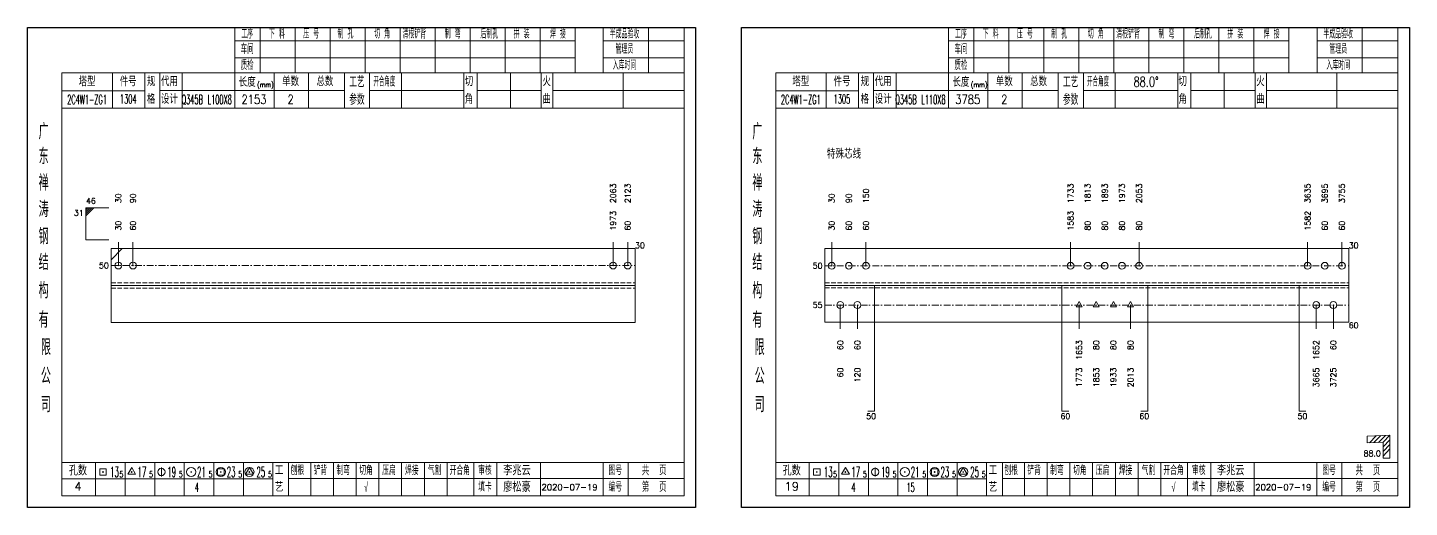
# Model space of a CAD drawing. Extents: x 154981 to 165753, y -86801 to -82885.
# Drawn here: x 158282 to 158887, y -83537 to -83327 of the extents above; entities that cross this region are included whole.
import ezdxf
from ezdxf.enums import TextEntityAlignment as Align

# ---------------------------------------------------------------- set-up
doc = ezdxf.new("R2010")
doc.units = 0
doc.header["$MEASUREMENT"] = 0
doc.linetypes.add('一点画线', pattern=[5.2, 3, -1, 0.2, -1])
doc.linetypes.add('虚线', pattern=[2.75, 2, -0.75])
doc.layers.get('0').update_dxf_attribs({"linetype": 'CONTINUOUS', "lineweight": 25})
for name, color, linetype, lineweight in [('1', 7, 'CONTINUOUS', 25), ('2', 7, 'CONTINUOUS', 25), ('4', 7, 'CONTINUOUS', 25), ('5', 7, 'CONTINUOUS', 25)]:
    doc.layers.add(name, color=color, linetype=linetype, lineweight=lineweight)
doc.styles.get("Standard").update_dxf_attribs({"font": 'simplex.shx', "width": 0.7, "height": 3, "bigfont": 'gbhzfs.shx'})

# ---------------------------------------------------------------- blocks, each defined once
blk = doc.blocks.new('孔21.5')
at = {"layer": '5', "color": 7, "linetype": 'Continuous', "lineweight": 13}
for p, q in [((-0.1, -0.1), (0.1, 0.1)), ((0.1, -0.1), (-0.1, 0.1))]:
    blk.add_line(p, q, dxfattribs=at)
blk.add_circle((0, 0), 1, dxfattribs=at)
blk = doc.blocks.new('孔17.5')
at = {"layer": '5', "color": 7, "linetype": 'Continuous', "lineweight": 13}
for p, q in [((0, 1), (-0.866, -0.5)), ((-0.1, -0.1), (0.1, 0.1)), ((0.1, -0.1), (-0.1, 0.1)), ((0.866, -0.5), (0, 1)), ((-0.866, -0.5), (0.866, -0.5))]:
    blk.add_line(p, q, dxfattribs=at)
blk = doc.blocks.new('CTJGK')
at = {"color": 6, "linetype": 'Continuous'}
for p, q in [((0, 209.97), (292.13, 209.97)), ((0, 0), (0, 209.97)), ((292.13, 209.97), (292.13, 0)), ((292.13, 0), (0, 0))]:
    blk.add_line(p, q, dxfattribs=at)

msp = doc.modelspace()

# ---------------------------------------------------------------- linework, layer by layer
at = {"color": 7, "linetype": 'Continuous', "lineweight": 13}
for p, q in [((158307.87666, -83405.49383), (158317.87666, -83405.49383)), ((158307.87666, -83419.49383), (158307.87666, -83405.49383)), ((158308.75166, -83405.49383), (158307.87666, -83406.36883)), ((158309.62666, -83405.49383), (158307.87666, -83407.24383)), ((158310.50166, -83405.49383), (158307.87666, -83408.11883)), ((158311.37666, -83405.49383), (158307.87666, -83408.99383)), ((158307.87666, -83419.49383), (158317.87666, -83419.49383)), ((158318.87666, -83428.31583), (158323.77215, -83423.29383)), ((158322.06937, -83430.79383), (158322.06937, -83420.49383)), ((158328.45479, -83430.79383), (158328.45479, -83420.49383)), ((158538.42854, -83430.79383), (158538.42854, -83420.49383)), ((158544.81396, -83430.79383), (158544.81396, -83420.49383)), ((158634.00666, -83430.90292), (158634.00666, -83420.49383)), ((158649.00666, -83430.90292), (158649.00666, -83420.49383)), ((158738.45539, -83430.90292), (158738.45539, -83420.49383)), ((158768.45539, -83430.90292), (158768.45539, -83420.49383)), ((158842.13666, -83430.90292), (158842.13666, -83420.49383)), ((158857.13666, -83430.90292), (158857.13666, -83420.49383)), ((158637.75666, -83448.08474), (158637.75666, -83458.49383)), ((158645.25666, -83448.08474), (158645.25666, -83458.49383)), ((158742.20539, -83448.08474), (158742.20539, -83458.49383)), ((158764.70539, -83448.08474), (158764.70539, -83458.49383)), ((158845.88666, -83448.08474), (158845.88666, -83458.49383)), ((158853.38666, -83448.08474), (158853.38666, -83458.49383))]:
    msp.add_line(p, q, dxfattribs=at)
at = {"color": 7, "linetype": 'Continuous', "lineweight": 18}
for p, q in [((158318.87666, -83423.29383), (158318.87666, -83455.69383)), ((158318.87666, -83423.29383), (158548.00666, -83423.29383)), ((158548.00666, -83423.29383), (158548.00666, -83455.69383)), ((158631.00666, -83423.40292), (158631.00666, -83455.58474)), ((158631.00666, -83423.40292), (158860.13666, -83423.40292)), ((158860.13666, -83423.40292), (158860.13666, -83455.58474)), ((158318.87666, -83439.49383), (158548.00666, -83439.49383)), ((158631.00666, -83439.49383), (158860.13666, -83439.49383))]:
    msp.add_line(p, q, dxfattribs=at)
at = {"color": 1, "linetype": '一点画线', "lineweight": 13}
for p, q in [((158318.87666, -83430.79383), (158548.00666, -83430.79383)), ((158631.00666, -83430.90292), (158860.13666, -83430.90292)), ((158631.00666, -83448.08474), (158860.13666, -83448.08474))]:
    msp.add_line(p, q, dxfattribs=at)
at = {"color": 6, "linetype": '虚线', "lineweight": 18}
for p, q in [((158318.87666, -83438.29383), (158548.00666, -83438.29383)), ((158318.87666, -83440.69383), (158548.00666, -83440.69383)), ((158631.00666, -83438.40292), (158860.13666, -83438.40292)), ((158631.00666, -83440.58474), (158860.13666, -83440.58474))]:
    msp.add_line(p, q, dxfattribs=at)
at = {"layer": '1', "color": 7, "linetype": 'Continuous', "lineweight": 18}
for p, q in [((158318.87666, -83455.69383), (158548.00666, -83455.69383)), ((158631.00666, -83455.58474), (158860.13666, -83455.58474))]:
    msp.add_line(p, q, dxfattribs=at)
at = {"layer": '2', "color": 7, "linetype": 'Continuous', "lineweight": 13}
for p, q in [((158652.75666, -83439.49383), (158652.75666, -83494.49383)), ((158734.70539, -83439.49383), (158734.70539, -83494.49383)), ((158772.20539, -83439.49383), (158772.20539, -83494.49383)), ((158838.38666, -83439.49383), (158838.38666, -83494.49383)), ((158652.75666, -83494.49383), (158649.75666, -83494.49383)), ((158734.70539, -83494.49383), (158737.70539, -83494.49383)), ((158772.20539, -83494.49383), (158769.20539, -83494.49383)), ((158838.38666, -83494.49383), (158841.38666, -83494.49383)), ((158878.13666, -83505.05283), (158868.14276, -83505.40183)), ((158868.14276, -83505.40183), (158868.24745, -83508.4)), ((158868.24745, -83508.4), (158875.13666, -83508.15942)), ((158869.14032, -83508.36882), (158872.14032, -83505.26223)), ((158871.1391, -83508.29902), (158874.1391, -83505.19243)), ((158873.13788, -83508.22922), (158876.13788, -83505.12263)), ((158875.13666, -83508.15942), (158878.13666, -83505.05283)), ((158875.13666, -83510.15942), (158878.13666, -83507.05283)), ((158875.13666, -83508.15942), (158875.13666, -83515.05283)), ((158878.13666, -83515.05283), (158878.13666, -83505.05283)), ((158875.13666, -83512.15942), (158878.13666, -83509.05283)), ((158875.13666, -83514.15942), (158878.13666, -83511.05283)), ((158875.13666, -83515.05283), (158878.13666, -83515.05283))]:
    msp.add_line(p, q, dxfattribs=at)
at = {"layer": '4', "color": 1, "linetype": 'Continuous', "lineweight": 18}
for p, q in [((158282.37666, -83326.66733), (158282.37666, -83536.63733)), ((158574.50666, -83326.66733), (158282.37666, -83326.66733)), ((158373.00666, -83326.66733), (158373.00666, -83346.50733)), ((158384.03666, -83326.66733), (158384.03666, -83346.52733)), ((158399.34666, -83326.66733), (158399.34666, -83346.52733)), ((158414.66666, -83326.66733), (158414.66666, -83346.52733)), ((158429.97666, -83326.66733), (158429.97666, -83346.52733)), ((158445.28666, -83326.66733), (158445.28666, -83346.52733)), ((158460.59666, -83326.66733), (158460.59666, -83346.52733)), ((158475.91666, -83326.66733), (158475.91666, -83346.52733)), ((158491.22666, -83326.66733), (158491.22666, -83346.52733)), ((158506.53666, -83326.66733), (158506.53666, -83346.52733)), ((158521.84666, -83326.66733), (158521.84666, -83346.50733)), ((158521.84666, -83326.66733), (158521.84666, -83346.52733)), ((158534.12666, -83326.66733), (158534.12666, -83346.52733)), ((158553.87666, -83326.66733), (158553.87666, -83346.52733)), ((158569.45666, -83326.66733), (158569.45666, -83346.52733)), ((158574.50666, -83356.46733), (158574.50666, -83326.66733)), ((158594.50666, -83326.66733), (158594.50666, -83536.63733)), ((158886.63666, -83326.66733), (158594.50666, -83326.66733)), ((158685.13666, -83326.66733), (158685.13666, -83346.50733)), ((158696.16666, -83326.66733), (158696.16666, -83346.52733)), ((158711.47666, -83326.66733), (158711.47666, -83346.52733)), ((158726.79666, -83326.66733), (158726.79666, -83346.52733)), ((158742.10666, -83326.66733), (158742.10666, -83346.52733)), ((158757.41666, -83326.66733), (158757.41666, -83346.52733)), ((158772.72666, -83326.66733), (158772.72666, -83346.52733)), ((158788.04666, -83326.66733), (158788.04666, -83346.52733)), ((158803.35666, -83326.66733), (158803.35666, -83346.52733)), ((158818.66666, -83326.66733), (158818.66666, -83346.52733)), ((158833.97666, -83326.66733), (158833.97666, -83346.50733)), ((158833.97666, -83326.66733), (158833.97666, -83346.52733)), ((158846.25666, -83326.66733), (158846.25666, -83346.52733)), ((158866.00666, -83326.66733), (158866.00666, -83346.52733)), ((158881.58666, -83326.66733), (158881.58666, -83346.52733)), ((158886.63666, -83356.46733), (158886.63666, -83326.66733)), ((158521.84666, -83332.39733), (158373.00666, -83332.39733)), ((158569.45666, -83332.39733), (158534.12666, -83332.39733)), ((158833.97666, -83332.39733), (158685.13666, -83332.39733)), ((158881.58666, -83332.39733), (158846.25666, -83332.39733)), ((158521.84666, -83339.87733), (158373.00666, -83339.87733)), ((158569.45666, -83339.87733), (158534.12666, -83339.87733)), ((158833.97666, -83339.87733), (158685.13666, -83339.87733)), ((158881.58666, -83339.87733), (158846.25666, -83339.87733)), ((158297.38666, -83346.52733), (158297.38666, -83531.58733)), ((158569.45666, -83346.52733), (158297.38666, -83346.52733)), ((158319.50666, -83346.51733), (158319.50666, -83361.93733)), ((158333.65666, -83361.93733), (158333.65666, -83346.52733)), ((158340.15666, -83361.93733), (158340.15666, -83346.52733)), ((158350.02666, -83346.52733), (158350.02666, -83361.93733)), ((158373.00666, -83346.50733), (158373.00666, -83361.93733)), ((158390.12666, -83346.52733), (158390.12666, -83361.93733)), ((158405.17666, -83346.52733), (158405.17666, -83361.93733)), ((158420.87666, -83346.52733), (158420.87666, -83361.93733)), ((158431.93666, -83346.52733), (158431.93666, -83361.93733)), ((158445.88666, -83346.52733), (158445.88666, -83361.93733)), ((158473.18666, -83346.52733), (158473.18666, -83361.93733)), ((158478.94666, -83346.52733), (158478.94666, -83361.93733)), ((158493.56666, -83346.52733), (158493.56666, -83361.93733)), ((158507.02666, -83346.52733), (158507.02666, -83361.93733)), ((158512.01666, -83346.52733), (158512.01666, -83361.93733)), ((158542.75666, -83346.52733), (158542.75666, -83361.93733)), ((158569.45666, -83531.58733), (158569.45666, -83346.52733)), ((158609.51666, -83346.52733), (158609.51666, -83531.58733)), ((158881.58666, -83346.52733), (158609.51666, -83346.52733)), ((158631.63666, -83346.51733), (158631.63666, -83361.93733)), ((158645.78666, -83361.93733), (158645.78666, -83346.52733)), ((158652.28666, -83361.93733), (158652.28666, -83346.52733)), ((158662.15666, -83346.52733), (158662.15666, -83361.93733)), ((158685.13666, -83346.50733), (158685.13666, -83361.93733)), ((158702.25666, -83346.52733), (158702.25666, -83361.93733)), ((158717.30666, -83346.52733), (158717.30666, -83361.93733)), ((158733.00666, -83346.52733), (158733.00666, -83361.93733)), ((158744.06666, -83346.52733), (158744.06666, -83361.93733)), ((158758.01666, -83346.52733), (158758.01666, -83361.93733)), ((158785.31666, -83346.52733), (158785.31666, -83361.93733)), ((158791.07666, -83346.52733), (158791.07666, -83361.93733)), ((158805.69666, -83346.52733), (158805.69666, -83361.93733)), ((158819.15666, -83346.52733), (158819.15666, -83361.93733)), ((158824.14666, -83346.52733), (158824.14666, -83361.93733)), ((158854.88666, -83346.52733), (158854.88666, -83361.93733)), ((158881.58666, -83531.58733), (158881.58666, -83346.52733)), ((158333.65666, -83354.28733), (158297.38666, -83354.28733)), ((158420.87666, -83354.23733), (158340.15666, -83354.23733)), ((158431.93666, -83354.23733), (158473.18666, -83354.23733)), ((158478.94666, -83354.23733), (158507.02666, -83354.23733)), ((158512.01666, -83354.23733), (158569.63666, -83354.23733)), ((158574.50666, -83536.63733), (158574.50666, -83356.46733)), ((158645.78666, -83354.28733), (158609.51666, -83354.28733)), ((158733.00666, -83354.23733), (158652.28666, -83354.23733)), ((158744.06666, -83354.23733), (158785.31666, -83354.23733)), ((158791.07666, -83354.23733), (158819.15666, -83354.23733)), ((158824.14666, -83354.23733), (158881.76666, -83354.23733)), ((158886.63666, -83536.63733), (158886.63666, -83356.46733)), ((158569.63666, -83361.93733), (158297.38666, -83361.93733)), ((158881.76666, -83361.93733), (158609.51666, -83361.93733)), ((158297.38666, -83517.05733), (158569.45666, -83517.05733)), ((158312.07666, -83517.05733), (158312.07666, -83531.58733)), ((158325.00666, -83531.58733), (158325.00666, -83517.05733)), ((158337.93666, -83517.05733), (158337.93666, -83531.58733)), ((158350.85666, -83531.58733), (158350.85666, -83517.05733)), ((158363.78666, -83517.05733), (158363.78666, -83531.58733)), ((158376.71666, -83531.58733), (158376.71666, -83517.05733)), ((158389.63666, -83531.58733), (158389.63666, -83517.05733)), ((158396.50666, -83531.58733), (158396.50666, -83517.05733)), ((158406.16666, -83531.58733), (158406.16666, -83517.05733)), ((158416.10666, -83531.58733), (158416.10666, -83517.05733)), ((158426.04666, -83531.58733), (158426.04666, -83517.05733)), ((158435.99666, -83531.58733), (158435.99666, -83517.05733)), ((158445.93666, -83531.58733), (158445.93666, -83517.05733)), ((158455.87666, -83531.58733), (158455.87666, -83517.05733)), ((158465.82666, -83531.58733), (158465.82666, -83517.05733)), ((158477.46666, -83531.58733), (158477.46666, -83517.05733)), ((158487.61666, -83531.58733), (158487.61666, -83517.05733)), ((158506.67666, -83531.58733), (158506.67666, -83517.05733)), ((158534.05666, -83531.58733), (158534.05666, -83517.05733)), ((158545.01666, -83531.58733), (158545.01666, -83517.05733)), ((158609.51666, -83517.05733), (158881.58666, -83517.05733)), ((158624.20666, -83517.05733), (158624.20666, -83531.58733)), ((158637.13666, -83531.58733), (158637.13666, -83517.05733)), ((158650.06666, -83517.05733), (158650.06666, -83531.58733)), ((158662.98666, -83531.58733), (158662.98666, -83517.05733)), ((158675.91666, -83517.05733), (158675.91666, -83531.58733)), ((158688.84666, -83531.58733), (158688.84666, -83517.05733)), ((158701.76666, -83531.58733), (158701.76666, -83517.05733)), ((158708.63666, -83531.58733), (158708.63666, -83517.05733)), ((158718.29666, -83531.58733), (158718.29666, -83517.05733)), ((158728.23666, -83531.58733), (158728.23666, -83517.05733)), ((158738.17666, -83531.58733), (158738.17666, -83517.05733)), ((158748.12666, -83531.58733), (158748.12666, -83517.05733)), ((158758.06666, -83531.58733), (158758.06666, -83517.05733)), ((158768.00666, -83531.58733), (158768.00666, -83517.05733)), ((158777.95666, -83531.58733), (158777.95666, -83517.05733)), ((158789.59666, -83531.58733), (158789.59666, -83517.05733)), ((158799.74666, -83531.58733), (158799.74666, -83517.05733)), ((158818.80666, -83531.58733), (158818.80666, -83517.05733)), ((158846.18666, -83531.58733), (158846.18666, -83517.05733)), ((158857.14666, -83531.58733), (158857.14666, -83517.05733)), ((158389.63666, -83524.18733), (158297.38666, -83524.18733)), ((158396.46666, -83524.02733), (158569.45666, -83524.02733)), ((158701.76666, -83524.18733), (158609.51666, -83524.18733)), ((158708.59666, -83524.02733), (158881.58666, -83524.02733)), ((158297.38666, -83531.58733), (158569.45666, -83531.58733)), ((158609.51666, -83531.58733), (158881.58666, -83531.58733)), ((158282.37666, -83536.63733), (158574.50666, -83536.63733)), ((158594.50666, -83536.63733), (158886.63666, -83536.63733))]:
    msp.add_line(p, q, dxfattribs=at)
at = {"layer": '4', "color": 7, "linetype": 'Continuous', "lineweight": 13}
for p, q in [((158313.96266, -83522.55133), (158313.96266, -83519.72333)), ((158313.96266, -83519.72333), (158316.79066, -83519.72333)), ((158316.79066, -83519.72333), (158316.79066, -83522.55133)), ((158327.87666, -83519.13733), (158326.14466, -83522.13733)), ((158329.60866, -83522.13733), (158327.87666, -83519.13733)), ((158340.87666, -83519.13733), (158340.87666, -83523.13733)), ((158365.46266, -83522.55133), (158365.46266, -83519.72333)), ((158365.46266, -83519.72333), (158368.29066, -83519.72333)), ((158368.29066, -83519.72333), (158368.29066, -83522.55133)), ((158379.37666, -83519.13733), (158377.64466, -83522.13733)), ((158381.10866, -83522.13733), (158379.37666, -83519.13733)), ((158626.09266, -83522.55133), (158626.09266, -83519.72333)), ((158626.09266, -83519.72333), (158628.92066, -83519.72333)), ((158628.92066, -83519.72333), (158628.92066, -83522.55133)), ((158640.00666, -83519.13733), (158638.27466, -83522.13733)), ((158641.73866, -83522.13733), (158640.00666, -83519.13733)), ((158653.00666, -83519.13733), (158653.00666, -83523.13733)), ((158677.59266, -83522.55133), (158677.59266, -83519.72333)), ((158677.59266, -83519.72333), (158680.42066, -83519.72333)), ((158680.42066, -83519.72333), (158680.42066, -83522.55133)), ((158691.50666, -83519.13733), (158689.77466, -83522.13733)), ((158693.23866, -83522.13733), (158691.50666, -83519.13733)), ((158316.79066, -83522.55133), (158313.96266, -83522.55133)), ((158315.17666, -83521.33733), (158315.57666, -83520.93733)), ((158315.57666, -83521.33733), (158315.17666, -83520.93733)), ((158326.14466, -83522.13733), (158329.60866, -83522.13733)), ((158327.67666, -83521.33733), (158328.07666, -83520.93733)), ((158328.07666, -83521.33733), (158327.67666, -83520.93733)), ((158353.67666, -83521.33733), (158354.07666, -83520.93733)), ((158354.07666, -83521.33733), (158353.67666, -83520.93733)), ((158368.29066, -83522.55133), (158365.46266, -83522.55133)), ((158366.67666, -83521.33733), (158367.07666, -83520.93733)), ((158367.07666, -83521.33733), (158366.67666, -83520.93733)), ((158377.64466, -83522.13733), (158381.10866, -83522.13733)), ((158379.17666, -83521.33733), (158379.57666, -83520.93733)), ((158379.57666, -83521.33733), (158379.17666, -83520.93733)), ((158628.92066, -83522.55133), (158626.09266, -83522.55133)), ((158627.30666, -83521.33733), (158627.70666, -83520.93733)), ((158627.70666, -83521.33733), (158627.30666, -83520.93733)), ((158638.27466, -83522.13733), (158641.73866, -83522.13733)), ((158639.80666, -83521.33733), (158640.20666, -83520.93733)), ((158640.20666, -83521.33733), (158639.80666, -83520.93733)), ((158665.80666, -83521.33733), (158666.20666, -83520.93733)), ((158666.20666, -83521.33733), (158665.80666, -83520.93733)), ((158680.42066, -83522.55133), (158677.59266, -83522.55133)), ((158678.80666, -83521.33733), (158679.20666, -83520.93733)), ((158679.20666, -83521.33733), (158678.80666, -83520.93733)), ((158689.77466, -83522.13733), (158693.23866, -83522.13733)), ((158691.30666, -83521.33733), (158691.70666, -83520.93733)), ((158691.70666, -83521.33733), (158691.30666, -83520.93733))]:
    msp.add_line(p, q, dxfattribs=at)
for centre, radius in [((158340.87666, -83521.13733), 1.6), ((158353.87666, -83521.13733), 2), ((158366.87666, -83521.13733), 2), ((158379.37666, -83521.13733), 2), ((158653.00666, -83521.13733), 1.6), ((158666.00666, -83521.13733), 2), ((158679.00666, -83521.13733), 2), ((158691.50666, -83521.13733), 2)]:
    msp.add_circle(centre, radius, dxfattribs=at)

# ---------------------------------------------------------------- block references
at = {"color": 0, "linetype": 'Continuous'}
for p in [(158282.37666, -83536.63733), (158594.50666, -83536.63733)]:
    msp.add_blockref('CTJGK', p, dxfattribs=at)
at = {"color": 4, "linetype": 'Continuous', "lineweight": 9, "xscale": 1.5, "yscale": 1.5, "zscale": 1.5}
for p in [(158322.06937, -83430.79383), (158328.45479, -83430.79383), (158538.42854, -83430.79383), (158544.81396, -83430.79383), (158634.00666, -83430.90292), (158641.50666, -83430.90292), (158649.00666, -83430.90292), (158738.45539, -83430.90292), (158745.95539, -83430.90292), (158753.45539, -83430.90292), (158760.95539, -83430.90292), (158768.45539, -83430.90292), (158842.13666, -83430.90292), (158849.63666, -83430.90292), (158857.13666, -83430.90292)]:
    msp.add_blockref('孔21.5', p, dxfattribs=at)
at = {"layer": '1', "color": 4, "linetype": 'Continuous', "lineweight": 9, "xscale": 1.5, "yscale": 1.5, "zscale": 1.5}
for name, p in [('孔21.5', (158637.75666, -83448.08474)), ('孔21.5', (158645.25666, -83448.08474)), ('孔17.5', (158742.20539, -83448.08474)), ('孔17.5', (158749.70539, -83448.08474)), ('孔17.5', (158757.20539, -83448.08474)), ('孔17.5', (158764.70539, -83448.08474)), ('孔21.5', (158845.88666, -83448.08474)), ('孔21.5', (158853.38666, -83448.08474))]:
    msp.add_blockref(name, p, dxfattribs=at)

# ---------------------------------------------------------------- texts
at = {"color": 7, "linetype": 'Continuous', "lineweight": 13}
for s, p in [('30', (158322.06937, -83403.49383)), ('90', (158328.45479, -83403.49383)), ('2063', (158538.42854, -83403.49383)), ('2123', (158544.81396, -83403.49383)), ('30', (158634.00666, -83403.49383)), ('90', (158641.50666, -83403.49383)), ('150', (158649.00666, -83403.49383)), ('1733', (158738.45539, -83403.49383)), ('1813', (158745.95539, -83403.49383)), ('1893', (158753.45539, -83403.49383)), ('1973', (158760.95539, -83403.49383)), ('2053', (158768.45539, -83403.49383)), ('3635', (158842.13666, -83403.49383)), ('3695', (158849.63666, -83403.49383)), ('3755', (158857.13666, -83403.49383))]:
    msp.add_text(s, height=2.5, rotation=90, dxfattribs=at).set_placement(p, align=Align.MIDDLE_LEFT)
msp.add_text('46', height=2.5, dxfattribs=at).set_placement((158307.87666, -83404.49383), align=Align.BOTTOM_LEFT)
msp.add_text('31', height=2.5, dxfattribs=at).set_placement((158306.87666, -83406.49383), align=Align.TOP_RIGHT)
at = {"color": 4, "linetype": 'Continuous', "lineweight": 9}
for s, p in [('30', (158322.06937, -83415.49383)), ('60', (158328.45479, -83415.49383)), ('1973', (158538.42854, -83415.49383)), ('60', (158544.81396, -83415.49383)), ('30', (158634.00666, -83415.49383)), ('60', (158641.50666, -83415.49383)), ('60', (158649.00666, -83415.49383)), ('1583', (158738.45539, -83415.49383)), ('80', (158745.95539, -83415.49383)), ('80', (158753.45539, -83415.49383)), ('80', (158760.95539, -83415.49383)), ('80', (158768.45539, -83415.49383)), ('1582', (158842.13666, -83415.49383)), ('60', (158849.63666, -83415.49383)), ('60', (158857.13666, -83415.49383))]:
    msp.add_text(s, height=2.5, rotation=90, dxfattribs=at).set_placement(p, align=Align.MIDDLE_LEFT)
at = {"color": 7, "linetype": 'Continuous', "lineweight": 13}
for p in [(158548.00666, -83421.99383), (158860.13666, -83421.99383)]:
    msp.add_text('30', height=2.5, dxfattribs=at).set_placement(p, align=Align.MIDDLE_LEFT)
for s, p in [('50', (158317.87666, -83430.79383)), ('50', (158630.00666, -83430.90292)), ('55', (158630.00666, -83448.08474))]:
    msp.add_text(s, height=2.5, dxfattribs=at).set_placement(p, align=Align.MIDDLE_RIGHT)
at = {"layer": '1', "color": 7, "linetype": 'Continuous', "lineweight": 13}
msp.add_text('60', height=2.5, dxfattribs=at).set_placement((158860.13666, -83456.99383), align=Align.MIDDLE_LEFT)
at = {"layer": '1', "color": 4, "linetype": 'Continuous', "lineweight": 9}
for s, p in [('60', (158637.75666, -83463.49383)), ('60', (158645.25666, -83463.49383)), ('1653', (158742.20539, -83463.49383)), ('80', (158749.70539, -83463.49383)), ('80', (158757.20539, -83463.49383)), ('80', (158764.70539, -83463.49383)), ('1652', (158845.88666, -83463.49383)), ('60', (158853.38666, -83463.49383))]:
    msp.add_text(s, height=2.5, rotation=90, dxfattribs=at).set_placement(p, align=Align.MIDDLE_RIGHT)
at = {"layer": '1', "color": 7, "linetype": 'Continuous', "lineweight": 13}
for s, p in [('60', (158637.75666, -83475.49383)), ('120', (158645.25666, -83475.49383)), ('1773', (158742.20539, -83475.49383)), ('1853', (158749.70539, -83475.49383)), ('1933', (158757.20539, -83475.49383)), ('2013', (158764.70539, -83475.49383)), ('3665', (158845.88666, -83475.49383)), ('3725', (158853.38666, -83475.49383))]:
    msp.add_text(s, height=2.5, rotation=90, dxfattribs=at).set_placement(p, align=Align.MIDDLE_RIGHT)
at = {"layer": '2', "color": 2, "linetype": 'Continuous', "lineweight": 13}
msp.add_text('特殊芯线', height=3.75, dxfattribs=at).set_placement((158646.8914, -83385.08067), align=Align.BOTTOM_RIGHT)
at = {"layer": '2', "color": 7, "linetype": 'Continuous', "lineweight": 13}
for s, p in [('50', (158651.25666, -83495.49383)), ('60', (158736.20539, -83495.49383)), ('60', (158770.70539, -83495.49383)), ('50', (158839.88666, -83495.49383))]:
    msp.add_text(s, height=2.5, dxfattribs=at).set_placement(p, align=Align.TOP_CENTER)
msp.add_text('88.0', height=2.5, dxfattribs=at).set_placement((158874.13666, -83515.05283), align=Align.BOTTOM_RIGHT)
at = {"layer": '4', "color": 1, "linetype": 'Continuous', "lineweight": 25}
for s, height, width, p in [('工序', 3.7, 0.7, (158378.37666, -83329.53733)), ('下 料', 3.7, 0.7, (158391.37666, -83329.53733)), ('制 孔', 3.7, 0.7, (158421.37666, -83329.53733)), ('切 角', 3.7, 0.7, (158437.37666, -83329.53733)), ('清根铲背 ', 3.7, 0.7, (158452.37666, -83329.53733)), (' 制 弯', 3.7, 0.7, (158467.37666, -83329.53733)), (' 后制孔', 3.7, 0.7, (158483.37666, -83329.53733)), ('拼 装', 3.7, 0.7, (158498.37666, -83329.53733)), (' 焊 接', 3.7, 0.7, (158513.37666, -83329.53733)), ('半成品验收', 3.7, 0.7, (158543.37666, -83329.53733)), ('工序', 3.7, 0.7, (158690.50666, -83329.53733)), ('下 料', 3.7, 0.7, (158703.50666, -83329.53733)), ('制 孔', 3.7, 0.7, (158733.50666, -83329.53733)), ('切 角', 3.7, 0.7, (158749.50666, -83329.53733)), ('清根铲背 ', 3.7, 0.7, (158764.50666, -83329.53733)), (' 制 弯', 3.7, 0.7, (158779.50666, -83329.53733)), (' 后制孔', 3.7, 0.7, (158795.50666, -83329.53733)), ('拼 装', 3.7, 0.7, (158810.50666, -83329.53733)), (' 焊 接', 3.7, 0.7, (158825.50666, -83329.53733)), ('半成品验收', 3.7, 0.7, (158855.50666, -83329.53733)), ('压 号', 3.7, 0.7, (158406.37666, -83329.53733)), ('压 号', 3.7, 0.7, (158718.50666, -83329.53733)), ('车间', 4, 0.7, (158378.37666, -83336.13733)), ('管理员', 3.7, 0.7, (158543.37666, -83336.13733)), ('车间', 4, 0.7, (158690.50666, -83336.13733)), ('管理员', 3.7, 0.7, (158855.50666, -83336.13733)), ('质检', 4, 0.7, (158378.37666, -83343.19733)), ('入库时间', 3.7, 0.7, (158543.37666, -83343.19733)), ('质检', 4, 0.7, (158690.50666, -83343.19733)), ('入库时间', 3.7, 0.7, (158855.50666, -83343.19733)), ('(mm)', 2.24, 0.7, (158386.37666, -83351.63733)), ('工艺', 4.8, 0.7, (158426.37666, -83350.37733)), ('开合角度', 4, 0.6, (158438.37666, -83350.37733)), ('(mm)', 2.24, 0.7, (158698.50666, -83351.63733)), ('工艺', 4.8, 0.7, (158738.50666, -83350.37733)), ('开合角度', 4, 0.6, (158750.50666, -83350.37733)), ('88.0%%d', 4.47, 0.7, (158771.50666, -83350.37733)), ('2C4W1-ZG1', 4, 0.5, (158308.37666, -83358.11733)), ('1304', 4, 0.5, (158326.37666, -83357.86733)), ('Q345B', 4, 0.5, (158354.37666, -83358.13733)), ('L100X8', 4, 0.5, (158366.37666, -83358.13733)), ('2153', 4, 0.8, (158381.37666, -83358.08733)), ('2', 4, 0.8, (158397.37666, -83358.08733)), ('参数', 4.8, 0.7, (158426.37666, -83358.08733)), ('2C4W1-ZG1', 4, 0.5, (158620.50666, -83358.11733)), ('1305', 4, 0.5, (158638.50666, -83357.86733)), ('Q345B', 4, 0.5, (158666.50666, -83358.13733)), ('L110X8', 4, 0.5, (158678.50666, -83358.13733)), ('3785', 4, 0.8, (158693.50666, -83358.08733)), ('2', 4, 0.8, (158709.50666, -83358.08733)), ('参数', 4.8, 0.7, (158738.50666, -83358.08733)), ('广', 6.96, 0.7, (158289.37666, -83372.16733)), ('广', 6.96, 0.7, (158601.50666, -83372.16733)), ('东', 6.96, 0.7, (158289.37666, -83382.95733)), ('东', 6.96, 0.7, (158601.50666, -83382.95733)), ('禅', 6.96, 0.7, (158289.37666, -83394.54733)), ('禅', 6.96, 0.7, (158601.50666, -83394.54733)), ('涛', 6.96, 0.7, (158289.37666, -83406.14733)), ('涛', 6.96, 0.7, (158601.50666, -83406.14733)), ('钢', 6.96, 0.7, (158289.37666, -83418.03733)), ('钢', 6.96, 0.7, (158601.50666, -83418.03733)), ('结', 6.96, 0.7, (158289.37666, -83429.34733)), ('结', 6.96, 0.7, (158601.50666, -83429.34733)), ('构', 6.96, 0.7, (158289.37666, -83441.72733)), ('构', 6.96, 0.7, (158601.50666, -83441.72733)), ('有', 6.96, 0.7, (158289.37666, -83454.53733)), ('有', 6.96, 0.7, (158601.50666, -83454.53733)), ('限', 6.96, 0.7, (158290.37666, -83466.53733)), ('限', 6.96, 0.7, (158602.50666, -83466.53733)), ('公', 6.96, 0.7, (158290.37666, -83479.07733)), ('公', 6.96, 0.7, (158602.50666, -83479.07733)), ('司', 6.96, 0.7, (158290.37666, -83491.55733)), ('司', 6.96, 0.7, (158602.50666, -83491.55733)), ('13', 4.47, 0.5, (158320.37666, -83521.13733)), ('5', 2.68, 0.6, (158323.37666, -83522.13733)), ('17', 4.47, 0.5, (158332.37666, -83521.13733)), ('5', 2.68, 0.6, (158336.37666, -83522.13733)), ('19', 4.47, 0.5, (158345.37666, -83521.13733)), ('5', 2.68, 0.6, (158349.37666, -83522.13733)), ('21', 4.47, 0.5, (158358.37666, -83521.13733)), ('5', 2.68, 0.6, (158362.37666, -83522.13733)), ('23', 4.47, 0.5, (158371.37666, -83521.13733)), ('5', 2.68, 0.6, (158375.37666, -83522.13733)), ('25', 4.47, 0.5, (158384.37666, -83521.13733)), ('5', 2.68, 0.6, (158388.37666, -83522.13733)), ('刨根', 3.7, 0.8, (158400.37666, -83520.53733)), ('铲背', 3.7, 0.8, (158410.37666, -83520.53733)), ('制弯', 3.7, 0.8, (158420.37666, -83520.53733)), ('切角', 3.7, 0.8, (158430.37666, -83520.53733)), ('压扁', 3.7, 0.8, (158440.37666, -83520.53733)), ('焊接', 3.7, 0.8, (158450.37666, -83520.53733)), ('气割', 3.7, 0.8, (158460.37666, -83520.53733)), ('开合角', 3.7, 0.8, (158471.37666, -83520.53733)), ('审核', 3.7, 0.8, (158482.37666, -83520.53733)), ('图号', 3.7, 0.8, (158539.37666, -83520.53733)), ('共  页', 4, 0.8, (158556.37666, -83520.53733)), ('13', 4.47, 0.5, (158632.50666, -83521.13733)), ('5', 2.68, 0.6, (158635.50666, -83522.13733)), ('17', 4.47, 0.5, (158644.50666, -83521.13733)), ('5', 2.68, 0.6, (158648.50666, -83522.13733)), ('19', 4.47, 0.5, (158657.50666, -83521.13733)), ('5', 2.68, 0.6, (158661.50666, -83522.13733)), ('21', 4.47, 0.5, (158670.50666, -83521.13733)), ('5', 2.68, 0.6, (158674.50666, -83522.13733)), ('23', 4.47, 0.5, (158683.50666, -83521.13733)), ('5', 2.68, 0.6, (158687.50666, -83522.13733)), ('25', 4.47, 0.5, (158696.50666, -83521.13733)), ('5', 2.68, 0.6, (158700.50666, -83522.13733)), ('刨根', 3.7, 0.8, (158712.50666, -83520.53733)), ('铲背', 3.7, 0.8, (158722.50666, -83520.53733)), ('制弯', 3.7, 0.8, (158732.50666, -83520.53733)), ('切角', 3.7, 0.8, (158742.50666, -83520.53733)), ('压扁', 3.7, 0.8, (158752.50666, -83520.53733)), ('焊接', 3.7, 0.8, (158762.50666, -83520.53733)), ('气割', 3.7, 0.8, (158772.50666, -83520.53733)), ('开合角', 3.7, 0.8, (158783.50666, -83520.53733)), ('审核', 3.7, 0.8, (158794.50666, -83520.53733)), ('图号', 3.7, 0.8, (158851.50666, -83520.53733)), ('共  页', 4, 0.8, (158868.50666, -83520.53733)), ('4', 4, 0.5, (158356.37666, -83527.88733)), ('√', 4, 0.6, (158430.37666, -83527.80733)), ('填卡', 3.7, 0.8, (158482.37666, -83527.80733)), ('编号', 3.7, 0.8, (158539.37666, -83527.80733)), ('第  页', 4, 0.8, (158556.37666, -83527.80733)), ('4', 4, 0.5, (158643.50666, -83527.88733)), ('15', 4, 0.5, (158668.50666, -83527.88733)), ('√', 4, 0.6, (158783.50666, -83527.80733)), ('填卡', 3.7, 0.8, (158794.50666, -83527.80733)), ('编号', 3.7, 0.8, (158851.50666, -83527.80733)), ('第  页', 4, 0.8, (158868.50666, -83527.80733))]:
    msp.add_text(s, height=height, dxfattribs=dict(at, width=width)).set_placement(p, align=Align.MIDDLE_CENTER)
for s, height, p in [('塔型', 3.7, (158308.37666, -83350.40733)), ('件号', 3.7, (158326.37666, -83350.40733)), ('规', 3.7, (158336.37666, -83350.37733)), ('代用', 3.7, (158344.37666, -83350.37733)), ('长度', 3.7, (158378.37666, -83350.63733)), ('单数', 3.7, (158397.37666, -83350.37733)), ('总数', 3.7, (158412.37666, -83350.37733)), ('切', 3.7, (158475.37666, -83350.37733)), ('火', 3.7, (158509.37666, -83350.37733)), ('塔型', 3.7, (158620.50666, -83350.40733)), ('件号', 3.7, (158638.50666, -83350.40733)), ('规', 3.7, (158648.50666, -83350.37733)), ('代用', 3.7, (158656.50666, -83350.37733)), ('长度', 3.7, (158690.50666, -83350.63733)), ('单数', 3.7, (158709.50666, -83350.37733)), ('总数', 3.7, (158724.50666, -83350.37733)), ('切', 3.7, (158787.50666, -83350.37733)), ('火', 3.7, (158821.50666, -83350.37733)), ('格', 3.7, (158336.37666, -83358.08733)), ('设计', 3.7, (158344.37666, -83358.08733)), ('角', 3.7, (158475.37666, -83358.08733)), ('曲', 3.7, (158509.37666, -83358.08733)), ('格', 3.7, (158648.50666, -83358.08733)), ('设计', 3.7, (158656.50666, -83358.08733)), ('角', 3.7, (158787.50666, -83358.08733)), ('曲', 3.7, (158821.50666, -83358.08733)), ('孔数', 4, (158304.37666, -83520.61733)), ('工', 3.7, (158392.37666, -83520.53733)), ('李兆云', 4, (158496.37666, -83520.53733)), ('孔数', 4, (158616.50666, -83520.61733)), ('工', 3.7, (158704.50666, -83520.53733)), ('李兆云', 4, (158808.50666, -83520.53733)), ('4', 3.7, (158304.37666, -83527.44733)), ('艺', 3.7, (158392.37666, -83527.88733)), ('廖松豪', 4, (158496.37666, -83527.80733)), ('2020-07-19', 2.7, (158519.37666, -83527.80733)), ('19', 3.7, (158616.50666, -83527.44733)), ('艺', 3.7, (158704.50666, -83527.88733)), ('廖松豪', 4, (158808.50666, -83527.80733)), ('2020-07-19', 2.7, (158831.50666, -83527.80733))]:
    msp.add_text(s, height=height, dxfattribs=at).set_placement(p, align=Align.MIDDLE_CENTER)

doc.saveas('drawing.dxf')
